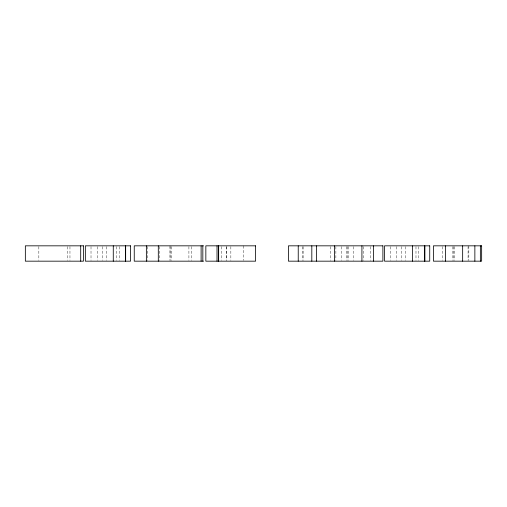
<?xml version="1.0" encoding="UTF-8"?>
<svg xmlns="http://www.w3.org/2000/svg" width="507" height="507" viewBox="0 0 507 507"><rect width="100%" height="100%" fill="white"/><g stroke="black" fill="none" stroke-linecap="round" stroke-linejoin="round"><path stroke-width="0.38" stroke-dasharray="2.54 1.9" d="M468.842 245.832L468.842 260.402M468.069 246.598L468.069 260.402M454.316 246.598L454.316 260.402M453.112 246.598L453.112 260.402M452.941 246.598L452.941 260.402M442.63 246.598L442.63 260.402M418.389 246.598L418.389 260.402M415.987 246.598L415.987 260.402M405.67 246.598L405.67 260.402M401.633 246.598L401.633 260.402M396.645 246.598L396.645 260.402M390.2 246.598L390.2 260.402M370.693 246.598L370.693 260.402M363.297 246.598L363.297 260.402M353.588 246.598L353.588 260.402M348.17 246.598L348.17 260.402M347.396 246.598L347.396 260.402M346.452 246.598L346.452 260.402M341.382 246.598L341.382 260.402M335.881 246.598L335.881 260.402M330.551 246.598L330.551 260.402M303.135 246.598L303.135 260.402M302.273 246.598L302.273 260.402M243.398 245.832L243.398 260.402M230.85 246.598L230.85 260.402M226.471 246.598L226.471 260.402M226.299 246.598L226.299 260.402M221.483 246.598L221.483 260.402M191.747 246.598L191.747 260.402M188.908 246.598L188.908 260.402M171.379 246.598L171.379 260.402M170.086 246.598L170.086 260.402M170.003 245.832L170.003 260.402M159.432 246.598L159.432 260.402M147.226 246.598L147.226 260.402M119.208 246.598L119.208 260.402M116.8 246.598L116.8 260.402M106.483 246.598L106.483 260.402M102.446 246.598L102.446 260.402M97.458 246.598L97.458 260.402M91.013 246.598L91.013 260.402M69.96 246.598L69.96 260.402M67.209 246.598L67.209 260.402M38.843 246.598L38.843 260.402"/><path stroke-width="0.76" d="M203.522 245.832L134.247 245.832L134.247 261.168L203.522 261.168M480.363 245.832L480.363 261.168M474.863 245.832L474.863 261.168M462.657 245.832L462.657 261.168M445.552 245.832L445.552 261.168M424.841 245.832L424.841 261.168M424.663 245.832L424.663 261.168M412.464 245.832L412.464 261.168M373.615 245.832L373.615 261.168M361.922 245.832L361.922 261.168M334.595 245.832L334.595 261.168M316.545 245.832L316.545 261.168M311.818 245.832L311.818 261.168M298.236 245.832L298.236 261.168M218.65 245.832L218.65 261.168M218.479 245.832L218.479 261.168M217.015 245.832L217.015 261.168M202.832 245.832L202.832 261.168M201.114 245.832L201.114 261.168M158.311 245.832L158.311 261.168M146.365 245.832L146.365 261.168M125.654 245.832L125.654 261.168M125.483 245.832L125.483 261.168M113.276 245.832L113.276 261.168M80.702 245.832L80.702 261.168M83.452 245.832L25.35 245.832L25.35 261.168L83.452 261.168L83.452 245.832M130.546 245.832L85.341 245.832L85.341 261.168L130.546 261.168L130.553 245.832M255.598 245.832L205.842 245.832L205.842 261.168L255.598 261.168L255.604 245.832M382.893 245.832L288.439 245.832L288.439 261.168L382.893 261.168L382.893 245.832M429.727 245.832L384.528 245.832L384.528 261.168L429.727 261.168L429.74 245.832M481.65 245.832L433.434 245.832L433.434 261.168L481.65 261.168L481.65 245.832"/></g></svg>
